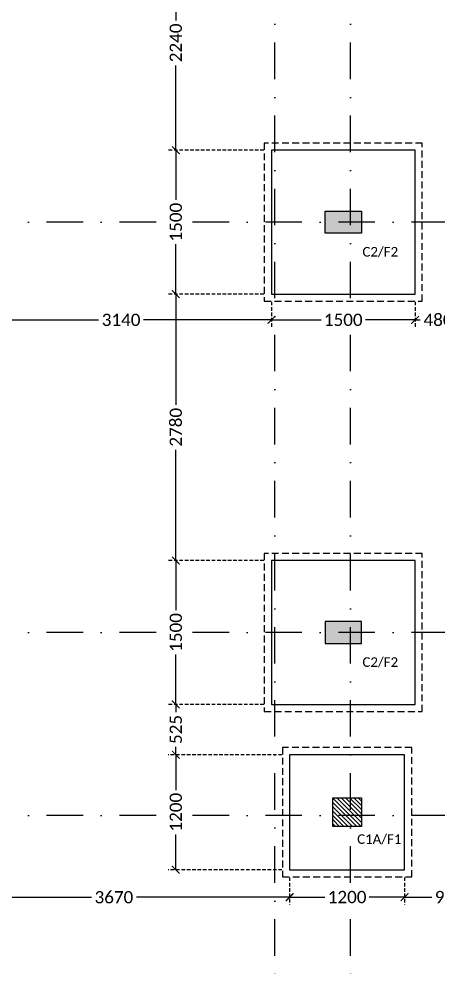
# Model space of a CAD drawing. Header units: millimetres. Extents: x -176651 to 954389, y -469666 to 486614.
# Drawn here: x 259550 to 263927, y 165020 to 174909 of the extents above; entities that cross this region are included whole.
import ezdxf
from ezdxf.xclip import XClip

# ---------------------------------------------------------------- set-up
doc = ezdxf.new("R2010")
doc.units = ezdxf.units.MM
doc.header["$LTSCALE"] = 150
doc.header["$XCLIPFRAME"] = 2
for name, pattern in [('3BHK-W(SB)$0$HIDDEN', [0.375, 0.25, -0.125]), ('DASHDOTX2', [50.8, 25.4, -12.7, 0, -12.7]), ('HIDDEN2', [4.7625, 3.175, -1.5875])]:
    doc.linetypes.add(name, pattern=pattern)
for name, color, linetype in [('ad-Column', 3, 'Continuous'), ('ad-Column Hatch', 125, 'Continuous'), ('ad-Footing line', 2, 'Continuous'), ('ad-Grid', 8, 'DASHDOTX2'), ('ad-PCC line', 8, 'HIDDEN2'), ('ad-RCC', 3, 'Continuous'), ('ad-RCC Hatch', 125, 'Continuous'), ('ad-Road', 2, 'Continuous'), ('ad-Road Hatch', 8, 'Continuous')]:
    doc.layers.add(name, color=color, linetype=linetype)
doc.layers.add('ad-External Dimensions', color=5, linetype='Continuous', true_color=0x0000ff)
doc.layers.add('ad-Foundation text', color=6, linetype='Continuous', true_color=0xff00ff)
doc.styles.get("Standard").update_dxf_attribs({"font": 'calibril.ttf'})
doc.dimstyles.new('A-75-DIM-INT (Framing)', dxfattribs={"dimscale": 100, "dimtxt": 1.6, "dimasz": 1, "dimexe": 1, "dimexo": 1, "dimgap": 0.5, "dimtad": 0, "dimdec": 0, "dimdsep": 46, "dimtxsty": 'Standard', "dimblk": 'ARCHTICK', "dimcen": 0.025, "dimclrd": 5, "dimclre": 5, "dimclrt": 256, "dimazin": 2, "dimtfac": 1, "dimtdec": 0, "dimtmove": 1, "dimatfit": 0, "dimldrblk": 'ARCHTICK', "dimfxl": 1, "dimtfill": 1, "dimtolj": 1, "dimtzin": 0, "dimarcsym": 0})

# ---------------------------------------------------------------- blocks, each defined once
blk = doc.blocks.new('A$C4fb60e89')
at = {"layer": 'ad-Road Hatch', "ltscale": 5, "transparency": 33554687}
h = blk.add_hatch(dxfattribs=at)
h.set_pattern_fill('AR-HBONE', color=256, scale=15)
h.set_pattern_definition([(45, (-193247.7, -428758.8), (0, 2155.2615), [4572, -1524]), (135, (-192170.1, -427681.1), (2e-13, 2155.2615), [4572, -1524])])
h.paths.add_polyline_path([(175594.5, -250241), (169177.9, -249341.1), (167473.5, -249057.1), (167473.5, -138693.9), (101313.5, -138693.9), (101313.5, -199953.9), (101307.7, -237994.6), (101040.4, -268291), (101007.7, -280967.7), (101066.4, -293683.6), (101242.5, -311127.2), (100909.9, -319343.6), (100949.1, -333937.5), (100668.7, -366959.6), (100727.3, -390982.9), (100668.7, -404585.6), (100538.2, -420418.5), (100466.5, -428758.8), (92426.2, -427265.5), (92163.5, -427209.5), (92163.5, -321453.9), (24803.5, -321453.9), (24803.5, -412960.5), (15653.5, -411028.6), (15653.5, -321452.2), (-19535.1, -321452.2), (-34427.5, -319476.7), (-65207.4, -315394.6), (-171770.1, -301268.1), (-185853.9, -298333.1), (-193247.7, -296831.5), (-193244, -292907.6), (-191913.8, -285219.4), (-191838.8, -284678.8), (-183397.4, -286393.2), (-169722.9, -289242.8), (-53141.2, -304697.5), (-18730.1, -309262.2), (15653.3, -309262.2), (15653.5, 703.4), (24803.5, 1114.6), (24803.5, -129543.9), (92163.5, -129543.9), (92163.5, 15133.3), (101313.5, 17712.8), (101313.5, -129543.9), (167473.5, -129543.9), (167473.5, 35551.6), (175738, 37855), (175848.8, 28595.3), (175835.8, 25947.4), (175777.1, 14040.5), (175855.3, 2315.8), (175659.7, -18036.1), (175731.4, -34038.6), (175718.4, -46839.2), (175672.7, -63402.4), (175816.2, -82071.9), (175542.3, -106356), (175490.2, -124640.8), (175574.9, -145018.8), (175731.4, -168892), (175796.6, -181268.8), (175796.6, -192667.4), (175744.5, -208200.3), (175829.2, -223276.8), (175887.9, -234871.1)])
h.paths.add_polyline_path([(24803.5, -309263.9), (92163.5, -309263.9), (92163.5, -138693.9), (24803.5, -138693.9)], flags=16)
blk = doc.blocks.new("Plot's Boundary")
at = {"layer": 'ad-Road', "ltscale": 5}
blk.add_blockref('A$C4fb60e89', (191838.8, 428758.8), dxfattribs=at)
blk = doc.blocks.new('A$C42b14ea2')
at = {"layer": 'ad-RCC Hatch', "transparency": 33554687}
h = blk.add_hatch(dxfattribs=at)
h.set_pattern_fill('ANSI31', color=256, scale=10)
h.set_pattern_definition([(45, (8643.536, 7380), (-22.45064, 22.45064), [])])
h.paths.add_polyline_path([(0, 0), (300, 0), (300, 300), (0, 300)])
at = {"layer": 'ad-RCC'}
blk.add_lwpolyline([(0, 0), (300, 0), (300, 300), (0, 300)], close=True, dxfattribs=at)
blk = doc.blocks.new('zw$6AA0')
at = {"layer": 'ad-Column Hatch', "transparency": 33554687}
h = blk.add_hatch(color=256, dxfattribs=at)
h.dxf.hatch_style = 1
h.paths.add_polyline_path([(0, -230), (380, -230), (380, 0), (0, 0)])
at = {"layer": 'ad-Column'}
blk.add_lwpolyline([(0, -230), (380, -230), (380, 0), (0, 0)], close=True, dxfattribs=at)
blk = doc.blocks.new('1215E_Columns')
at = {"xscale": -1}
blk.add_blockref('A$C42b14ea2', (6705, -1910), dxfattribs=at)
at = {"layer": 'ad-Column', "xscale": -1, "rotation": 359.9999999999996}
blk.add_blockref('zw$6AA0', (6705, 4510), dxfattribs=at)
at = {"layer": 'ad-Column', "rotation": 179.9999999999996}
blk.add_blockref('zw$6AA0', (6705, 0), dxfattribs=at)
blk = doc.blocks.new('1215E_Grid')
at = {"layer": 'ad-Grid', "ltscale": 0.1}
for points in [[(5800, -4020), (5800, 14905)], [(6590, -4020), (6590, 14905)], [(13705, 4395), (-1950, 4395)], [(13705, 115), (-1950, 115)], [(13705, -1795), (-1950, -1795)]]:
    blk.add_lwpolyline(points, dxfattribs=at)
blk = doc.blocks.new('A$C71157536')
at = {"layer": 'ad-Footing line'}
for points in [[(-4610, 3645), (-3110, 3645), (-3110, 5145), (-4610, 5145)], [(-4610, -635), (-3110, -635), (-3110, 865), (-4610, 865)], [(-4420, -2360), (-3220, -2360), (-3220, -1160), (-4420, -1160)]]:
    blk.add_lwpolyline(points, close=True, dxfattribs=at)
at = {"layer": 'ad-PCC line', "ltscale": 0.15}
for points in [[(-4685, 3570), (-3035, 3570), (-3035, 5220), (-4685, 5220)], [(-4685, -710), (-3035, -710), (-3035, 940), (-4685, 940)], [(-4495, -2435), (-3145, -2435), (-3145, -1085), (-4495, -1085)]]:
    blk.add_lwpolyline(points, close=True, dxfattribs=at)
blk = doc.blocks.new('A$Cfb9dcffd')
at = {"layer": 'ad-Foundation text', "char_height": 100, "attachment_point": 5}
for s, insert, width in [('\\pxt5;C2/F2', (-3473.3, 4082.8), 349.312), ('\\pxt5;C2/F2', (-3473.3, -197.2), 349.312), ('\\pxt5;C1A/F1', (-3483.5, -2043.7), 382.445)]:
    blk.add_mtext(s, dxfattribs=dict(at, insert=insert, width=width))
blk = doc.blocks.new('_ArchTick')
at = {"color": 0, "linetype": 'ByBlock', "const_width": 0.15}
blk.add_lwpolyline([(-0.5, -0.5), (0.5, 0.5)], dxfattribs=at)
blk = doc.blocks.new('*D25')
at = {"layer": 'ad-External Dimensions', "linetype": '3BHK-W(SB)$0$HIDDEN', "lineweight": -2}
for p, q in [((3035, -9125), (3035, -9544.6)), ((6175, -9275), (6175, -9544.6))]:
    blk.add_line(p, q, dxfattribs=at)
at = {"layer": 'ad-External Dimensions', "lineweight": -2}
for p, q in [((3035, -9464.6), (4370, -9464.6)), ((6175, -9464.6), (4840, -9464.6))]:
    blk.add_line(p, q, dxfattribs=at)
at = {"layer": 'Defpoints', "color": 0}
for p in [(3035, -9045), (6175, -9195), (6175, -9464.6)]:
    blk.add_point(p, dxfattribs=at)
at = {"layer": 'ad-External Dimensions', "lineweight": -2, "xscale": 80, "yscale": 80, "zscale": 80, "rotation": 180}
blk.add_blockref('_ArchTick', (3035, -9464.6), dxfattribs=at)
at = {"layer": 'ad-External Dimensions', "lineweight": -2, "xscale": 80, "yscale": 80, "zscale": 80}
blk.add_blockref('_ArchTick', (6175, -9464.6), dxfattribs=at)
at = {"layer": 'ad-External Dimensions', "insert": (4605, -9464.6), "char_height": 128, "attachment_point": 5, "bg_fill": 3, "box_fill_scale": 1.1, "bg_fill_color": 257, "bg_fill_transparency": 0}
blk.add_mtext('\\A1;3140', dxfattribs=at)
blk = doc.blocks.new('*D26')
at = {"layer": 'ad-External Dimensions', "linetype": '3BHK-W(SB)$0$HIDDEN', "lineweight": -2}
for p, q in [((6175, -9275), (6175, -9544.6)), ((7675, -9275), (7675, -9544.6))]:
    blk.add_line(p, q, dxfattribs=at)
at = {"layer": 'ad-External Dimensions', "lineweight": -2}
for p, q in [((6175, -9464.6), (6693.8, -9464.6)), ((7675, -9464.6), (7156.2, -9464.6))]:
    blk.add_line(p, q, dxfattribs=at)
at = {"layer": 'Defpoints', "color": 0}
for p in [(6175, -9195), (7675, -9195), (7675, -9464.6)]:
    blk.add_point(p, dxfattribs=at)
at = {"layer": 'ad-External Dimensions', "lineweight": -2, "xscale": 80, "yscale": 80, "zscale": 80, "rotation": 180}
blk.add_blockref('_ArchTick', (6175, -9464.6), dxfattribs=at)
at = {"layer": 'ad-External Dimensions', "lineweight": -2, "xscale": 80, "yscale": 80, "zscale": 80}
blk.add_blockref('_ArchTick', (7675, -9464.6), dxfattribs=at)
at = {"layer": 'ad-External Dimensions', "insert": (6925, -9464.6), "char_height": 128, "attachment_point": 5, "bg_fill": 3, "box_fill_scale": 1.1, "bg_fill_color": 257, "bg_fill_transparency": 0}
blk.add_mtext('\\A1;1500', dxfattribs=at)
blk = doc.blocks.new('*D27')
at = {"layer": 'ad-External Dimensions', "linetype": '3BHK-W(SB)$0$HIDDEN', "lineweight": -2}
for p, q in [((8155, -9125), (8155, -9544.6)), ((7675, -9275), (7675, -9544.6))]:
    blk.add_line(p, q, dxfattribs=at)
at = {"layer": 'ad-External Dimensions', "lineweight": -2}
for p, q in [((7675, -9464.6), (7728.2, -9464.6)), ((8155, -9464.6), (8101.8, -9464.6))]:
    blk.add_line(p, q, dxfattribs=at)
at = {"layer": 'Defpoints', "color": 0}
for p in [(8155, -9045), (7675, -9195), (8155, -9464.6)]:
    blk.add_point(p, dxfattribs=at)
at = {"layer": 'ad-External Dimensions', "lineweight": -2, "xscale": 80, "yscale": 80, "zscale": 80, "rotation": 180}
blk.add_blockref('_ArchTick', (7675, -9464.6), dxfattribs=at)
at = {"layer": 'ad-External Dimensions', "lineweight": -2, "xscale": 80, "yscale": 80, "zscale": 80}
blk.add_blockref('_ArchTick', (8155, -9464.6), dxfattribs=at)
at = {"layer": 'ad-External Dimensions', "insert": (7915, -9464.6), "char_height": 128, "attachment_point": 5, "bg_fill": 3, "box_fill_scale": 1.1, "bg_fill_color": 257, "bg_fill_transparency": 0}
blk.add_mtext('\\A1;480', dxfattribs=at)
blk = doc.blocks.new('*D51')
at = {"layer": 'ad-External Dimensions', "linetype": '3BHK-W(SB)$0$HIDDEN', "lineweight": -2}
for p, q in [((6365, -15280), (6365, -15565.7)), ((7565, -15280), (7565, -15565.7))]:
    blk.add_line(p, q, dxfattribs=at)
at = {"layer": 'ad-External Dimensions', "lineweight": -2}
for p, q in [((6365, -15485.7), (6733.8, -15485.7)), ((7565, -15485.7), (7196.2, -15485.7))]:
    blk.add_line(p, q, dxfattribs=at)
at = {"layer": 'Defpoints', "color": 0}
for p in [(6365, -15200), (7565, -15200), (6365, -15485.7)]:
    blk.add_point(p, dxfattribs=at)
at = {"layer": 'ad-External Dimensions', "lineweight": -2, "xscale": 80, "yscale": 80, "zscale": 80, "rotation": 180}
blk.add_blockref('_ArchTick', (6365, -15485.7), dxfattribs=at)
at = {"layer": 'ad-External Dimensions', "lineweight": -2, "xscale": 80, "yscale": 80, "zscale": 80}
blk.add_blockref('_ArchTick', (7565, -15485.7), dxfattribs=at)
at = {"layer": 'ad-External Dimensions', "insert": (6965, -15485.7), "char_height": 128, "attachment_point": 5, "bg_fill": 3, "box_fill_scale": 1.1, "bg_fill_color": 257, "bg_fill_transparency": 0}
blk.add_mtext('\\A1;1200', dxfattribs=at)
blk = doc.blocks.new('*D53')
at = {"layer": 'ad-External Dimensions', "linetype": '3BHK-W(SB)$0$HIDDEN', "lineweight": -2}
for p, q in [((2695, -15280), (2695, -15567.6)), ((6365, -15280), (6365, -15567.6))]:
    blk.add_line(p, q, dxfattribs=at)
at = {"layer": 'ad-External Dimensions', "lineweight": -2}
for p, q in [((2695, -15487.6), (4295, -15487.6)), ((6365, -15487.6), (4765, -15487.6))]:
    blk.add_line(p, q, dxfattribs=at)
at = {"layer": 'Defpoints', "color": 0}
for p in [(2695, -15200), (6365, -15200), (6365, -15487.6)]:
    blk.add_point(p, dxfattribs=at)
at = {"layer": 'ad-External Dimensions', "lineweight": -2, "xscale": 80, "yscale": 80, "zscale": 80, "rotation": 180}
blk.add_blockref('_ArchTick', (2695, -15487.6), dxfattribs=at)
at = {"layer": 'ad-External Dimensions', "lineweight": -2, "xscale": 80, "yscale": 80, "zscale": 80}
blk.add_blockref('_ArchTick', (6365, -15487.6), dxfattribs=at)
at = {"layer": 'ad-External Dimensions', "insert": (4530, -15487.6), "char_height": 128, "attachment_point": 5, "bg_fill": 3, "box_fill_scale": 1.1, "bg_fill_color": 257, "bg_fill_transparency": 0}
blk.add_mtext('\\A1;3670', dxfattribs=at)
blk = doc.blocks.new('*D66')
at = {"layer": 'ad-External Dimensions', "linetype": '3BHK-W(SB)$0$HIDDEN', "lineweight": -2}
for p, q in [((7565, -15280), (7565, -15565.7)), ((8500, -15280), (8500, -15565.7))]:
    blk.add_line(p, q, dxfattribs=at)
at = {"layer": 'ad-External Dimensions', "lineweight": -2}
for p, q in [((7565, -15485.7), (7850.3, -15485.7)), ((8500, -15485.7), (8214.7, -15485.7))]:
    blk.add_line(p, q, dxfattribs=at)
at = {"layer": 'Defpoints', "color": 0}
for p in [(7565, -15200), (8500, -15200), (7565, -15485.7)]:
    blk.add_point(p, dxfattribs=at)
at = {"layer": 'ad-External Dimensions', "lineweight": -2, "xscale": 80, "yscale": 80, "zscale": 80, "rotation": 180}
blk.add_blockref('_ArchTick', (7565, -15485.7), dxfattribs=at)
at = {"layer": 'ad-External Dimensions', "lineweight": -2, "xscale": 80, "yscale": 80, "zscale": 80}
blk.add_blockref('_ArchTick', (8500, -15485.7), dxfattribs=at)
at = {"layer": 'ad-External Dimensions', "insert": (8032.5, -15485.7), "char_height": 128, "attachment_point": 5, "bg_fill": 3, "box_fill_scale": 1.1, "bg_fill_color": 257, "bg_fill_transparency": 0}
blk.add_mtext('\\A1;935', dxfattribs=at)
blk = doc.blocks.new('*D86')
at = {"layer": 'ad-External Dimensions', "linetype": '3BHK-W(SB)$0$HIDDEN', "lineweight": -2}
for p, q in [((5380, -5455), (5096.5, -5455)), ((6095, -7695), (5096.5, -7695))]:
    blk.add_line(p, q, dxfattribs=at)
at = {"layer": 'ad-External Dimensions', "lineweight": -2}
for p, q in [((5176.5, -5455), (5176.5, -6340.8)), ((5176.5, -7695), (5176.5, -6809.2))]:
    blk.add_line(p, q, dxfattribs=at)
at = {"layer": 'Defpoints', "color": 0}
for p in [(5460, -5455), (5176.5, -7695), (6175, -7695)]:
    blk.add_point(p, dxfattribs=at)
at = {"layer": 'ad-External Dimensions', "lineweight": -2, "xscale": 80, "yscale": 80, "zscale": 80}
for p, rotation in [((5176.5, -5455), 90), ((5176.5, -7695), 270)]:
    blk.add_blockref('_ArchTick', p, dxfattribs=dict(at, rotation=rotation))
at = {"layer": 'ad-External Dimensions', "insert": (5176.5, -6575), "char_height": 128, "attachment_point": 5, "rotation": 90, "bg_fill": 3, "box_fill_scale": 1.1, "bg_fill_color": 257, "bg_fill_transparency": 0}
blk.add_mtext('\\A1;2240', dxfattribs=at)
blk = doc.blocks.new('*D87')
at = {"layer": 'ad-External Dimensions', "linetype": '3BHK-W(SB)$0$HIDDEN', "lineweight": -2}
for p, q in [((6095, -7695), (5096.5, -7695)), ((6095, -9195), (5096.5, -9195))]:
    blk.add_line(p, q, dxfattribs=at)
at = {"layer": 'ad-External Dimensions', "lineweight": -2}
for p, q in [((5176.5, -7695), (5176.5, -8213.8)), ((5176.5, -9195), (5176.5, -8676.2))]:
    blk.add_line(p, q, dxfattribs=at)
at = {"layer": 'Defpoints', "color": 0}
for p in [(6175, -7695), (5176.5, -9195), (6175, -9195)]:
    blk.add_point(p, dxfattribs=at)
at = {"layer": 'ad-External Dimensions', "lineweight": -2, "xscale": 80, "yscale": 80, "zscale": 80}
for p, rotation in [((5176.5, -7695), 90), ((5176.5, -9195), 270)]:
    blk.add_blockref('_ArchTick', p, dxfattribs=dict(at, rotation=rotation))
at = {"layer": 'ad-External Dimensions', "insert": (5176.5, -8445), "char_height": 128, "attachment_point": 5, "rotation": 90, "bg_fill": 3, "box_fill_scale": 1.1, "bg_fill_color": 257, "bg_fill_transparency": 0}
blk.add_mtext('\\A1;1500', dxfattribs=at)
blk = doc.blocks.new('*D88')
at = {"layer": 'ad-External Dimensions', "linetype": '3BHK-W(SB)$0$HIDDEN', "lineweight": -2}
for p, q in [((6095, -9195), (5096.5, -9195)), ((6095, -11975), (5096.5, -11975))]:
    blk.add_line(p, q, dxfattribs=at)
at = {"layer": 'ad-External Dimensions', "lineweight": -2}
for p, q in [((5176.5, -9195), (5176.5, -10350.8)), ((5176.5, -11975), (5176.5, -10819.2))]:
    blk.add_line(p, q, dxfattribs=at)
at = {"layer": 'Defpoints', "color": 0}
for p in [(6175, -9195), (5176.5, -11975), (6175, -11975)]:
    blk.add_point(p, dxfattribs=at)
at = {"layer": 'ad-External Dimensions', "lineweight": -2, "xscale": 80, "yscale": 80, "zscale": 80}
for p, rotation in [((5176.5, -9195), 90), ((5176.5, -11975), 270)]:
    blk.add_blockref('_ArchTick', p, dxfattribs=dict(at, rotation=rotation))
at = {"layer": 'ad-External Dimensions', "insert": (5176.5, -10585), "char_height": 128, "attachment_point": 5, "rotation": 90, "bg_fill": 3, "box_fill_scale": 1.1, "bg_fill_color": 257, "bg_fill_transparency": 0}
blk.add_mtext('\\A1;2780', dxfattribs=at)
blk = doc.blocks.new('*D89')
at = {"layer": 'ad-External Dimensions', "linetype": '3BHK-W(SB)$0$HIDDEN', "lineweight": -2}
for p, q in [((6095, -11975), (5096.5, -11975)), ((6095, -13475), (5096.5, -13475))]:
    blk.add_line(p, q, dxfattribs=at)
at = {"layer": 'ad-External Dimensions', "lineweight": -2}
for p, q in [((5176.5, -11975), (5176.5, -12493.8)), ((5176.5, -13475), (5176.5, -12956.2))]:
    blk.add_line(p, q, dxfattribs=at)
at = {"layer": 'Defpoints', "color": 0}
for p in [(6175, -11975), (5176.5, -13475), (6175, -13475)]:
    blk.add_point(p, dxfattribs=at)
at = {"layer": 'ad-External Dimensions', "lineweight": -2, "xscale": 80, "yscale": 80, "zscale": 80}
for p, rotation in [((5176.5, -11975), 90), ((5176.5, -13475), 270)]:
    blk.add_blockref('_ArchTick', p, dxfattribs=dict(at, rotation=rotation))
at = {"layer": 'ad-External Dimensions', "insert": (5176.5, -12725), "char_height": 128, "attachment_point": 5, "rotation": 90, "bg_fill": 3, "box_fill_scale": 1.1, "bg_fill_color": 257, "bg_fill_transparency": 0}
blk.add_mtext('\\A1;1500', dxfattribs=at)
blk = doc.blocks.new('*D90')
at = {"layer": 'ad-External Dimensions', "linetype": '3BHK-W(SB)$0$HIDDEN', "lineweight": -2}
for p, q in [((6095, -13475), (5096.5, -13475)), ((6285, -14000), (5096.5, -14000))]:
    blk.add_line(p, q, dxfattribs=at)
at = {"layer": 'ad-External Dimensions', "lineweight": -2}
for p, q in [((5176.5, -13475), (5176.5, -13556)), ((5176.5, -14000), (5176.5, -13919))]:
    blk.add_line(p, q, dxfattribs=at)
at = {"layer": 'Defpoints', "color": 0}
for p in [(6175, -13475), (5176.5, -14000), (6365, -14000)]:
    blk.add_point(p, dxfattribs=at)
at = {"layer": 'ad-External Dimensions', "lineweight": -2, "xscale": 80, "yscale": 80, "zscale": 80}
for p, rotation in [((5176.5, -13475), 90), ((5176.5, -14000), 270)]:
    blk.add_blockref('_ArchTick', p, dxfattribs=dict(at, rotation=rotation))
at = {"layer": 'ad-External Dimensions', "insert": (5176.5, -13737.5), "char_height": 128, "attachment_point": 5, "rotation": 90, "bg_fill": 3, "box_fill_scale": 1.1, "bg_fill_color": 257, "bg_fill_transparency": 0}
blk.add_mtext('\\A1;525', dxfattribs=at)
blk = doc.blocks.new('*D91')
at = {"layer": 'ad-External Dimensions', "linetype": '3BHK-W(SB)$0$HIDDEN', "lineweight": -2}
for p, q in [((6285, -14000), (5096.5, -14000)), ((6285, -15200), (5096.5, -15200))]:
    blk.add_line(p, q, dxfattribs=at)
at = {"layer": 'ad-External Dimensions', "lineweight": -2}
for p, q in [((5176.5, -14000), (5176.5, -14368.8)), ((5176.5, -15200), (5176.5, -14831.2))]:
    blk.add_line(p, q, dxfattribs=at)
at = {"layer": 'Defpoints', "color": 0}
for p in [(6365, -14000), (5176.5, -15200), (6365, -15200)]:
    blk.add_point(p, dxfattribs=at)
at = {"layer": 'ad-External Dimensions', "lineweight": -2, "xscale": 80, "yscale": 80, "zscale": 80}
for p, rotation in [((5176.5, -14000), 90), ((5176.5, -15200), 270)]:
    blk.add_blockref('_ArchTick', p, dxfattribs=dict(at, rotation=rotation))
at = {"layer": 'ad-External Dimensions', "insert": (5176.5, -14600), "char_height": 128, "attachment_point": 5, "rotation": 90, "bg_fill": 3, "box_fill_scale": 1.1, "bg_fill_color": 257, "bg_fill_transparency": 0}
blk.add_mtext('\\A1;1200', dxfattribs=at)
blk = doc.blocks.new('A$C5844eb12')
at = {"layer": 'ad-External Dimensions'}
dim = blk.add_linear_dim(base=(5176.5, -7695), p1=(5460, -5455), p2=(6175, -7695), angle=90, dimstyle='A-75-DIM-INT (Framing)', override={"dimscale": 80, "dimclrd": 256, "dimclre": 256, "dimfxl": 10}, dxfattribs=at)
dim.commit()
dim.dimension.update_dxf_attribs({"geometry": '*D86', "text_midpoint": (5176.5, -6575)})
dim = blk.add_linear_dim(base=(7565, -15485.7), p1=(8500, -15200), p2=(7565, -15200), dimstyle='A-75-DIM-INT (Framing)', override={"dimscale": 80, "dimclrd": 256, "dimclre": 256, "dimfxl": 10}, dxfattribs=at)
dim.commit()
dim.dimension.update_dxf_attribs({"geometry": '*D66', "text_midpoint": (8032.5, -15485.7)})
dim = blk.add_linear_dim(base=(5176.5, -9195), p1=(6175, -7695), p2=(6175, -9195), angle=90, dimstyle='A-75-DIM-INT (Framing)', override={"dimscale": 80, "dimclrd": 256, "dimclre": 256, "dimfxl": 10}, dxfattribs=at)
dim.commit()
dim.dimension.update_dxf_attribs({"geometry": '*D87', "text_midpoint": (5176.5, -8445)})
dim = blk.add_linear_dim(base=(6365, -15485.7), p1=(7565, -15200), p2=(6365, -15200), dimstyle='A-75-DIM-INT (Framing)', override={"dimscale": 80, "dimclrd": 256, "dimclre": 256, "dimfxl": 10}, dxfattribs=at)
dim.commit()
dim.dimension.update_dxf_attribs({"geometry": '*D51', "text_midpoint": (6965, -15485.7)})
dim = blk.add_linear_dim(base=(5176.5, -11975), p1=(6175, -9195), p2=(6175, -11975), angle=90, dimstyle='A-75-DIM-INT (Framing)', override={"dimscale": 80, "dimclrd": 256, "dimclre": 256, "dimfxl": 10}, dxfattribs=at)
dim.commit()
dim.dimension.update_dxf_attribs({"geometry": '*D88', "text_midpoint": (5176.5, -10585)})
dim = blk.add_linear_dim(base=(6365, -15487.6), p1=(2695, -15200), p2=(6365, -15200), dimstyle='A-75-DIM-INT (Framing)', override={"dimscale": 80, "dimclrd": 256, "dimclre": 256, "dimfxl": 10}, dxfattribs=at)
dim.commit()
dim.dimension.update_dxf_attribs({"geometry": '*D53', "text_midpoint": (4530, -15487.6)})
dim = blk.add_linear_dim(base=(6175, -9464.6), p1=(3035, -9045), p2=(6175, -9195), dimstyle='A-75-DIM-INT (Framing)', override={"dimscale": 80, "dimclrd": 256, "dimclre": 256, "dimfxl": 10}, dxfattribs=at)
dim.commit()
dim.dimension.update_dxf_attribs({"geometry": '*D25', "text_midpoint": (4605, -9464.6)})
dim = blk.add_linear_dim(base=(5176.5, -13475), p1=(6175, -11975), p2=(6175, -13475), angle=90, dimstyle='A-75-DIM-INT (Framing)', override={"dimscale": 80, "dimclrd": 256, "dimclre": 256, "dimfxl": 10}, dxfattribs=at)
dim.commit()
dim.dimension.update_dxf_attribs({"geometry": '*D89', "text_midpoint": (5176.5, -12725)})
dim = blk.add_linear_dim(base=(7675, -9464.6), p1=(6175, -9195), p2=(7675, -9195), dimstyle='A-75-DIM-INT (Framing)', override={"dimscale": 80, "dimclrd": 256, "dimclre": 256, "dimfxl": 10}, dxfattribs=at)
dim.commit()
dim.dimension.update_dxf_attribs({"geometry": '*D26', "text_midpoint": (6925, -9464.6)})
dim = blk.add_linear_dim(base=(5176.5, -14000), p1=(6175, -13475), p2=(6365, -14000), angle=90, dimstyle='A-75-DIM-INT (Framing)', override={"dimscale": 80, "dimclrd": 256, "dimclre": 256, "dimfxl": 10}, dxfattribs=at)
dim.commit()
dim.dimension.update_dxf_attribs({"geometry": '*D90', "text_midpoint": (5176.5, -13737.5)})
dim = blk.add_linear_dim(base=(8155, -9464.6), p1=(7675, -9195), p2=(8155, -9045), dimstyle='A-75-DIM-INT (Framing)', override={"dimscale": 80, "dimclrd": 256, "dimclre": 256, "dimfxl": 10}, dxfattribs=at)
dim.commit()
dim.dimension.update_dxf_attribs({"geometry": '*D27', "text_midpoint": (7915, -9464.6)})
dim = blk.add_linear_dim(base=(5176.5, -15200), p1=(6365, -14000), p2=(6365, -15200), angle=90, dimstyle='A-75-DIM-INT (Framing)', override={"dimscale": 80, "dimclrd": 256, "dimclre": 256, "dimfxl": 10}, dxfattribs=at)
dim.commit()
dim.dimension.update_dxf_attribs({"geometry": '*D91', "text_midpoint": (5176.5, -14600)})

msp = doc.modelspace()

# ---------------------------------------------------------------- block references
ref = msp.add_blockref("Plot's Boundary", (0, 0))
XClip(ref).set_block_clipping_path([(245322.2775057808, 154244.8999686334), (289002.2775057808, 204914.8999686334)])

# ---------------------------------------------------------------- next in the draw order: block references
msp.add_blockref('1215E_Columns', (256422.3, 168394.9))

# ---------------------------------------------------------------- next in the draw order: block references
msp.add_blockref('1215E_Grid', (256422.3, 168394.9))

# ---------------------------------------------------------------- next in the draw order: block references
msp.add_blockref('A$C71157536', (266797.3, 168394.9))
at = {"layer": 'ad-Foundation text'}
msp.add_blockref('A$Cfb9dcffd', (266797.3, 168394.9), dxfattribs=at)

# ---------------------------------------------------------------- next in the draw order: block references
at = {"layer": 'ad-External Dimensions'}
msp.add_blockref('A$C5844eb12', (256012.3, 181234.9), dxfattribs=at)

doc.saveas('drawing.dxf')
